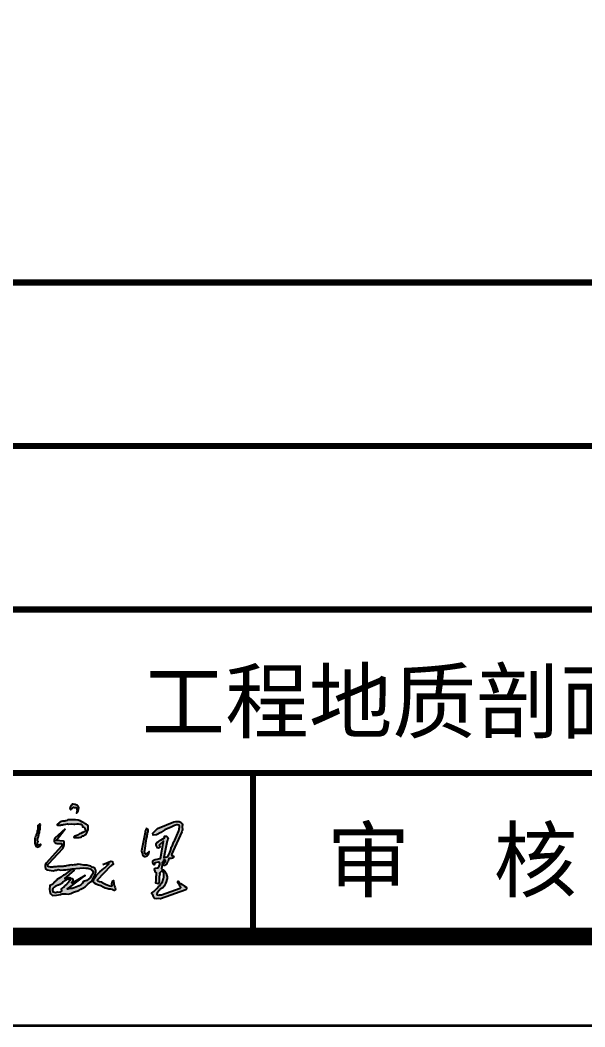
# Model space of a CAD drawing. Header units: millimetres. Extents: x -255 to 9196, y 129 to 426.
# Drawn here: x 6459.5 to 6491.3, y 129.3 to 185.9 of the extents above; entities that cross this region are included whole.
import ezdxf
from ezdxf.enums import TextEntityAlignment as Align

# ---------------------------------------------------------------- set-up
doc = ezdxf.new("R2010")
doc.units = ezdxf.units.MM
doc.layers.add('不打印', color=7, linetype='Continuous', plot=False)
doc.layers.add('地质-图框', color=7, linetype='Continuous')
doc.styles.get("Standard").update_dxf_attribs({"font": 'simfang_0.ttf', "height": 2.5})

msp = doc.modelspace()

# ---------------------------------------------------------------- hatches: boundary and pattern name
h = msp.add_hatch(color=256)
h.paths.add_polyline_path([(6462.74, 141.695), (6462.72, 141.71), (6462.682, 141.73), (6462.638, 141.751), (6462.597, 141.768), (6462.568, 141.768), (6462.489, 141.783), (6462.43, 141.78), (6462.419, 141.757), (6462.404, 141.736), (6462.375, 141.716), (6462.349, 141.687), (6462.325, 141.649), (6462.312, 141.62), (6462.316, 141.605), (6462.302, 141.535), (6462.31, 141.514), (6462.31, 141.505), (6462.319, 141.494), (6462.343, 141.464), (6462.359, 141.48), (6462.418, 141.541), (6462.428, 141.562), (6462.456, 141.59), (6462.477, 141.6), (6462.5, 141.609), (6462.557, 141.606), (6462.61, 141.606), (6462.665, 141.606), (6462.69, 141.568), (6462.69, 141.539), (6462.696, 141.503), (6462.711, 141.425), (6462.696, 141.366), (6462.686, 141.343), (6462.662, 141.278), (6462.744, 141.348), (6462.771, 141.4), (6462.808, 141.59), (6462.784, 141.643), (6462.761, 141.672)])
h.paths.add_polyline_path([(6462.969, 140.797), (6462.879, 140.848), (6462.764, 140.887), (6462.623, 140.912), (6462.551, 140.912), (6462.469, 140.91), (6462.4, 140.902), (6462.305, 140.899), (6462.184, 140.897), (6462.151, 140.871), (6462.074, 140.848), (6462.015, 140.833), (6461.879, 140.83), (6461.797, 140.812), (6461.707, 140.761), (6461.688, 140.747), (6461.67, 140.711), (6461.63, 140.675), (6461.601, 140.655), (6461.581, 140.646), (6461.589, 140.615), (6461.625, 140.602), (6461.779, 140.599), (6461.81, 140.62), (6461.884, 140.628), (6461.938, 140.635), (6461.971, 140.646), (6462.069, 140.658), (6462.158, 140.671), (6462.22, 140.666), (6462.377, 140.671), (6462.523, 140.661), (6462.569, 140.666), (6462.692, 140.677), (6462.756, 140.677), (6462.867, 140.658), (6462.938, 140.658), (6462.954, 140.646), (6462.967, 140.623), (6462.982, 140.592), (6463, 140.551), (6463.01, 140.515), (6463.078, 140.486), (6463.097, 140.474), (6463.123, 140.451), (6463.144, 140.42), (6463.167, 140.366), (6463.174, 140.33), (6463.174, 140.31), (6463.162, 140.274), (6463.12, 140.23), (6463.092, 140.23), (6463.054, 140.189), (6463.008, 140.184), (6462.915, 140.138), (6462.843, 140.115), (6462.777, 140.076), (6462.72, 140.033), (6462.628, 140.01), (6462.556, 139.983), (6462.532, 139.964), (6462.518, 139.923), (6462.566, 139.915), (6462.659, 139.905), (6462.764, 139.905), (6462.823, 139.915), (6462.908, 139.925), (6462.956, 139.948), (6463.033, 140), (6463.077, 140.007), (6463.149, 140.053), (6463.213, 140.1), (6463.251, 140.169), (6463.267, 140.225), (6463.333, 140.351), (6463.336, 140.428), (6463.328, 140.489), (6463.318, 140.548), (6463.277, 140.625), (6463.21, 140.658), (6463.174, 140.676), (6463.126, 140.699), (6463.09, 140.73), (6463.038, 140.758)])
h.paths.add_polyline_path([(6460.593, 140.22), (6460.595, 140.281), (6460.609, 140.326), (6460.62, 140.384), (6460.623, 140.433), (6460.623, 140.481), (6460.623, 140.511), (6460.634, 140.569), (6460.64, 140.597), (6460.637, 140.641), (6460.629, 140.66), (6460.617, 140.663), (6460.598, 140.669), (6460.59, 140.669), (6460.584, 140.652), (6460.558, 140.62), (6460.501, 140.591), (6460.493, 140.566), (6460.49, 140.547), (6460.49, 140.519), (6460.49, 140.494), (6460.493, 140.469), (6460.498, 140.428), (6460.493, 140.386), (6460.49, 140.367), (6460.476, 140.32), (6460.457, 140.259), (6460.451, 140.231), (6460.451, 140.196), (6460.451, 140.184), (6460.437, 140.146), (6460.421, 140.11), (6460.413, 140.096), (6460.396, 140.071), (6460.393, 140.024), (6460.371, 139.982), (6460.363, 139.96), (6460.343, 139.883), (6460.335, 139.827), (6460.332, 139.791), (6460.329, 139.733), (6460.329, 139.65), (6460.329, 139.62), (6460.332, 139.567), (6460.343, 139.529), (6460.36, 139.487), (6460.39, 139.421), (6460.44, 139.399), (6460.46, 139.387), (6460.523, 139.374), (6460.576, 139.412), (6460.601, 139.432), (6460.631, 139.465), (6460.664, 139.514), (6460.637, 139.515), (6460.601, 139.506), (6460.504, 139.473), (6460.482, 139.509), (6460.473, 139.54), (6460.471, 139.573), (6460.473, 139.606), (6460.518, 139.678), (6460.479, 139.731), (6460.479, 139.756), (6460.479, 139.816), (6460.479, 139.83), (6460.487, 139.844), (6460.49, 139.866), (6460.509, 139.919), (6460.529, 139.955), (6460.54, 139.999), (6460.545, 140.068), (6460.559, 140.112), (6460.573, 140.14), (6460.59, 140.176)])
h.paths.add_polyline_path([(6462.032, 140.392), (6461.451, 139.874), (6461.434, 139.82), (6461.419, 139.78), (6461.414, 139.734), (6461.419, 139.683), (6461.439, 139.652), (6461.448, 139.626), (6461.476, 139.603), (6461.505, 139.589), (6461.528, 139.583), (6461.585, 139.578), (6461.63, 139.569), (6461.65, 139.569), (6461.707, 139.569), (6461.773, 139.572), (6461.818, 139.572), (6461.83, 139.572), (6461.855, 139.538), (6461.861, 139.515), (6461.847, 139.467), (6461.821, 139.427), (6460.969, 138.467), (6460.911, 138.382), (6460.911, 138.288), (6460.929, 138.157), (6460.998, 138.093), (6461.369, 138.045), (6461.464, 138.075), (6461.555, 138.081), (6461.638, 138.106), (6461.784, 138.081), (6461.943, 138.087), (6462.077, 138.087), (6462.181, 138.112), (6462.42, 138.142), (6463.062, 138.2), (6463.202, 138.191), (6463.303, 138.179), (6463.493, 138.138), (6463.517, 138.071), (6463.585, 138.009), (6463.609, 137.954), (6463.566, 137.844), (6463.505, 137.74), (6463.432, 137.648), (6463.259, 137.487), (6463.06, 137.432), (6463.006, 137.336), (6462.928, 137.264), (6462.819, 137.197), (6462.723, 137.149), (6462.536, 137.083), (6462.433, 137.041), (6462.343, 137.041), (6462.24, 137.016), (6462.186, 137.004), (6462.162, 136.998), (6462.168, 137.035), (6462.24, 137.089), (6462.3, 137.113), (6462.379, 137.167), (6463.163, 137.77), (6462.427, 137.348), (6462.385, 137.372), (6462.427, 137.414), (6462.481, 137.475), (6462.481, 137.553), (6462.481, 137.577), (6462.421, 137.607), (6462.367, 137.595), (6462.331, 137.625), (6462.294, 137.649), (6462.21, 137.667), (6462.12, 137.643), (6462.083, 137.601), (6462.011, 137.601), (6462.536, 138.047), (6462.505, 138.101), (6462.499, 138.101), (6462.403, 138.125), (6461.993, 137.818), (6461.939, 137.788), (6461.884, 137.746), (6461.812, 137.685), (6461.734, 137.649), (6461.643, 137.595), (6461.595, 137.577), (6461.559, 137.517), (6461.535, 137.493), (6461.426, 137.426), (6461.408, 137.384), (6461.366, 137.312), (6461.336, 137.3), (6461.287, 137.276), (6461.263, 137.252), (6461.179, 137.209), (6461.143, 136.992), (6461.167, 136.866), (6461.191, 136.806), (6461.221, 136.745), (6461.317, 136.655), (6461.547, 136.661), (6461.776, 136.697), (6461.872, 136.739), (6462.083, 136.739), (6462.198, 136.733), (6462.343, 136.769), (6462.469, 136.812), (6462.505, 136.836), (6462.795, 136.938), (6462.922, 136.998), (6463.03, 137.065), (6463.151, 137.143), (6463.32, 137.306), (6463.482, 137.414), (6463.573, 137.529), (6463.621, 137.643), (6463.699, 137.782), (6463.724, 137.867), (6463.755, 137.946), (6463.753, 138.03), (6463.736, 138.117), (6463.728, 138.153), (6463.697, 138.192), (6463.62, 138.229), (6463.56, 138.248), (6463.477, 138.291), (6463.382, 138.324), (6463.254, 138.347), (6463.221, 138.349), (6463.092, 138.358), (6462.895, 138.384), (6462.759, 138.403), (6462.711, 138.393), (6462.632, 138.374), (6462.549, 138.372), (6462.44, 138.364), (6462.365, 138.366), (6462.288, 138.358), (6462.262, 138.345), (6462.185, 138.335), (6462.102, 138.32), (6462.044, 138.306), (6461.974, 138.297), (6461.914, 138.285), (6461.835, 138.289), (6461.754, 138.285), (6461.682, 138.279), (6461.597, 138.271), (6461.524, 138.254), (6461.404, 138.252), (6461.344, 138.25), (6461.273, 138.242), (6461.201, 138.244), (6461.108, 138.264), (6461.077, 138.285), (6461.058, 138.329), (6461.066, 138.389), (6461.124, 138.44), (6461.899, 139.291), (6461.96, 139.426), (6461.985, 139.509), (6461.977, 139.55), (6461.969, 139.65), (6461.935, 139.7), (6461.536, 139.743)])
h.paths.add_polyline_path([(6462.176, 137.567), (6462.207, 137.572), (6462.228, 137.574), (6462.318, 137.577), (6462.329, 137.569), (6462.336, 137.538), (6462.303, 137.507), (6462.272, 137.482), (6462.251, 137.456), (6462.202, 137.389), (6462.169, 137.335), (6462.158, 137.319), (6462.112, 137.271), (6462.086, 137.242), (6462.024, 137.193), (6461.991, 137.16), (6461.965, 137.144), (6461.919, 137.108), (6461.906, 137.095), (6461.867, 137.057), (6461.854, 137.044), (6461.834, 136.982), (6461.844, 136.912), (6461.813, 136.894), (6461.798, 136.879), (6461.769, 136.846), (6461.749, 136.838), (6461.594, 136.853), (6461.496, 136.825), (6461.439, 136.838), (6461.414, 136.838), (6461.347, 136.864), (6461.336, 136.879), (6461.318, 136.923), (6461.318, 136.951), (6461.323, 136.995), (6461.344, 137.049), (6461.39, 137.093), (6461.421, 137.126), (6461.465, 137.155), (6461.555, 137.188), (6461.646, 137.224), (6461.661, 137.237), (6461.705, 137.252), (6461.738, 137.26), (6461.808, 137.317), (6461.818, 137.325), (6461.875, 137.361), (6461.916, 137.41), (6461.937, 137.44), (6462.001, 137.469), (6462.058, 137.492)], flags=16)
h.paths.add_polyline_path([(6464.585, 138.293), (6464.649, 138.334), (6464.656, 138.349), (6464.726, 138.401), (6464.726, 138.425), (6464.711, 138.498), (6464.703, 138.534), (6464.692, 138.562), (6464.686, 138.57), (6464.609, 138.577), (6464.152, 138.392), (6464.378, 138.437), (6464.489, 138.442), (6464.494, 138.423), (6464.473, 138.4), (6464.412, 138.347), (6464.357, 138.297), (6464.328, 138.263), (6464.265, 138.213), (6464.202, 138.16), (6464.107, 138.089), (6463.98, 137.971), (6463.928, 137.928), (6463.859, 137.849), (6463.804, 137.794), (6463.764, 137.742), (6463.719, 137.689), (6463.706, 137.647), (6463.698, 137.62), (6463.667, 137.586), (6463.64, 137.547), (6463.622, 137.468), (6463.625, 137.42), (6463.643, 137.378), (6463.677, 137.339), (6463.769, 137.278), (6463.843, 137.244), (6464.049, 137.186), (6464.167, 137.123), (6464.204, 137.102), (6464.283, 137.068), (6464.383, 137.049), (6464.497, 137.012), (6464.547, 137.004), (6464.597, 137.01), (6464.681, 136.983), (6464.707, 136.962), (6464.734, 136.944), (6464.794, 136.933), (6464.85, 136.96), (6464.865, 137.01), (6464.855, 137.078), (6464.834, 137.115), (6464.821, 137.141), (6464.792, 137.22), (6464.773, 137.304), (6464.763, 137.349), (6464.755, 137.402), (6464.755, 137.452), (6464.747, 137.497), (6464.721, 137.465), (6464.699, 137.426), (6464.668, 137.357), (6464.665, 137.336), (6464.665, 137.307), (6464.665, 137.26), (6464.668, 137.236), (6464.665, 137.176), (6464.655, 137.174), (6464.548, 137.19), (6464.348, 137.259), (6464.118, 137.374), (6464.057, 137.412), (6463.957, 137.435), (6463.873, 137.466), (6463.827, 137.519)])
h.paths.add_polyline_path([(6466.615, 139.861), (6466.645, 139.962), (6466.645, 140.034), (6466.666, 140.094), (6466.67, 140.128), (6466.67, 140.162), (6466.683, 140.2), (6466.695, 140.238), (6466.704, 140.272), (6466.708, 140.306), (6466.695, 140.348), (6466.679, 140.382), (6466.635, 140.424), (6466.589, 140.395), (6466.526, 140.255), (6466.526, 140.191), (6466.322, 139.157), (6466.343, 139.076), (6466.377, 138.992), (6466.377, 138.945), (6466.407, 138.89), (6466.496, 138.835), (6466.534, 138.839), (6466.585, 138.864), (6466.666, 138.894), (6466.712, 138.958), (6466.751, 139.119), (6466.606, 138.996), (6466.598, 138.979), (6466.56, 138.979), (6466.522, 139.008), (6466.509, 139.025), (6466.496, 139.123), (6466.509, 139.187)])
h.paths.add_polyline_path([(6467.635, 140.339), (6467.901, 140.447), (6467.959, 140.476), (6468.175, 140.584), (6468.312, 140.613), (6468.355, 140.627), (6468.441, 140.606), (6468.456, 140.57), (6468.463, 140.483), (6468.427, 140.289), (6468.204, 139.764), (6468.168, 139.713), (6468.103, 139.57), (6468.074, 139.469), (6467.995, 139.368), (6467.995, 139.289), (6467.959, 139.159), (6467.93, 139.073), (6467.837, 138.908), (6467.779, 138.828), (6467.693, 138.8), (6467.585, 138.785), (6467.768, 139.72), (6467.815, 139.79), (6467.829, 139.879), (6467.793, 139.936), (6467.736, 139.98), (6467.628, 139.994), (6467.613, 139.98), (6467.62, 139.928), (6467.621, 139.9), (6467.527, 139.843), (6467.433, 139.785), (6467.333, 139.742), (6467.275, 139.692), (6467.217, 139.649), (6467.167, 139.598), (6467.153, 139.548), (6467.153, 139.483), (6467.167, 139.433), (6467.181, 139.397), (6467.21, 139.332), (6467.304, 139.318), (6467.347, 139.347), (6467.354, 139.39), (6467.347, 139.44), (6467.318, 139.476), (6467.57, 139.706), (6467.401, 138.735), (6467.332, 138.722), (6467.204, 138.699), (6467.099, 138.667), (6466.999, 138.63), (6466.967, 138.594), (6466.967, 138.525), (6466.967, 138.48), (6466.98, 138.416), (6467.003, 138.388), (6467.04, 138.375), (6467.081, 138.493), (6467.287, 138.521), (6467.337, 138.498), (6467.351, 138.452), (6467.351, 138.397), (6467.319, 138.306), (6467.305, 138.251), (6467.291, 138.219), (6467.273, 138.201), (6467.213, 138.196), (6467.204, 138.196), (6467.104, 138.187), (6467.072, 138.16), (6467.063, 138.114), (6467.095, 138.023), (6467.104, 137.973), (6467.168, 137.918), (6467.177, 137.868), (6467.172, 137.808), (6467.154, 137.721), (6467.154, 137.658), (6467.154, 137.543), (6467.154, 137.475), (6467.14, 137.406), (6467.14, 137.338), (6467.259, 137.31), (6467.296, 137.333), (6467.319, 137.411), (6467.319, 137.525), (6467.323, 137.69), (6467.36, 137.854), (6467.341, 137.909), (6467.405, 137.968), (6467.433, 138.005), (6467.511, 138.018), (6467.52, 138.018), (6467.561, 137.941), (6467.584, 137.872), (6467.584, 137.84), (6467.584, 137.772), (6467.588, 137.676), (6467.556, 137.607), (6467.542, 137.543), (6467.529, 137.498), (6467.524, 137.466), (6467.511, 137.443), (6467.501, 137.411), (6467.483, 137.37), (6467.424, 137.315), (6467.41, 137.306), (6467.378, 137.256), (6467.341, 137.201), (6467.291, 137.164), (6467.191, 137.05), (6467.031, 136.9), (6467.017, 136.881), (6466.958, 136.831), (6466.916, 136.804), (6466.907, 136.79), (6466.907, 136.735), (6466.98, 136.648), (6466.999, 136.557), (6467.067, 136.475), (6467.195, 136.47), (6467.296, 136.475), (6467.392, 136.47), (6468.814, 136.968), (6468.843, 137.014), (6468.857, 137.034), (6468.863, 137.054), (6468.834, 137.122), (6468.754, 137.182), (6468.623, 137.265), (6468.517, 137.331), (6468.44, 137.359), (6468.391, 137.453), (6468.374, 137.411), (6468.374, 137.371), (6468.403, 137.313), (6468.431, 137.279), (6468.463, 137.225), (6468.474, 137.191), (6468.497, 137.168), (6468.534, 137.091), (6468.503, 137.062), (6467.445, 136.696), (6467.382, 136.685), (6467.331, 136.685), (6467.311, 136.673), (6467.231, 136.679), (6467.181, 136.712), (6467.214, 136.804), (6467.339, 136.945), (6467.347, 136.97), (6467.372, 137.003), (6467.522, 137.078), (6467.597, 137.17), (6467.621, 137.219), (6467.68, 137.319), (6467.713, 137.419), (6467.754, 137.55), (6467.769, 137.608), (6467.769, 137.697), (6467.754, 137.755), (6467.738, 137.813), (6467.727, 137.861), (6467.685, 137.951), (6467.674, 137.966), (6467.632, 138.019), (6467.611, 138.051), (6467.564, 138.093), (6467.542, 138.098), (6467.463, 138.13), (6467.458, 138.156), (6467.511, 138.518), (6467.522, 138.471), (6467.531, 138.443), (6467.541, 138.41), (6467.541, 138.382), (6467.592, 138.33), (6467.635, 138.344), (6467.654, 138.358), (6467.729, 138.41), (6467.757, 138.462), (6467.786, 138.533), (6467.819, 138.58), (6467.866, 138.726), (6468.002, 138.726), (6468.064, 138.74), (6468.106, 138.768), (6468.144, 138.806), (6468.111, 138.881), (6468.097, 138.89), (6468.04, 138.886), (6468.021, 138.952), (6468.591, 140.228), (6468.615, 140.303), (6468.629, 140.359), (6468.621, 140.499), (6468.621, 140.536), (6468.641, 140.613), (6468.618, 140.673), (6468.567, 140.736), (6468.554, 140.753), (6468.524, 140.767), (6468.443, 140.803), (6468.393, 140.807), (6468.262, 140.807), (6468.141, 140.787), (6467.222, 140.411), (6466.971, 140.16), (6466.982, 140.034), (6467.167, 140.059), (6467.412, 140.188)])
h.paths.add_polyline_path([(6467.561, 138.65), (6467.606, 138.654), (6467.641, 138.65), (6467.677, 138.623), (6467.677, 138.601), (6467.646, 138.498), (6467.601, 138.463), (6467.537, 138.523)], flags=16)

# ---------------------------------------------------------------- linework, layer by layer
at = {"const_width": 0.345}
for points in [[(6426.631, 171.112), (6610.49, 171.112), (6610.49, 134.34), (6426.631, 134.34), (6426.631, 171.112)], [(6426.631, 171.112), (6610.49, 171.112), (6610.49, 134.34), (6426.631, 134.34), (6426.631, 171.112)], [(6426.631, 161.919), (6610.49, 161.919)], [(6426.631, 152.726), (6610.49, 152.726)], [(6426.631, 143.533), (6610.49, 143.533)], [(6449.613, 143.533), (6610.49, 143.533)], [(6472.601, 143.533), (6472.601, 134.34)]]:
    msp.add_lwpolyline(points, dxfattribs=at)
for points in [[(6462.359, 141.48), (6462.418, 141.541), (6462.428, 141.562), (6462.456, 141.59), (6462.477, 141.6), (6462.5, 141.609), (6462.557, 141.606), (6462.61, 141.606), (6462.665, 141.606), (6462.69, 141.568), (6462.69, 141.539), (6462.696, 141.503), (6462.711, 141.425), (6462.696, 141.366), (6462.686, 141.343), (6462.662, 141.278), (6462.744, 141.348), (6462.771, 141.4), (6462.808, 141.59), (6462.784, 141.643), (6462.761, 141.672), (6462.74, 141.695), (6462.72, 141.71), (6462.682, 141.73), (6462.638, 141.751), (6462.597, 141.768), (6462.568, 141.768), (6462.489, 141.783), (6462.43, 141.78), (6462.419, 141.757), (6462.404, 141.736), (6462.375, 141.716), (6462.349, 141.687), (6462.325, 141.649), (6462.312, 141.62), (6462.316, 141.605), (6462.302, 141.535), (6462.31, 141.514), (6462.31, 141.505), (6462.319, 141.494), (6462.343, 141.464), (6462.359, 141.48)], [(6460.552, 140.617), (6460.501, 140.591), (6460.493, 140.566), (6460.49, 140.547), (6460.49, 140.519), (6460.49, 140.494), (6460.493, 140.469), (6460.498, 140.428), (6460.493, 140.386), (6460.49, 140.367), (6460.476, 140.32), (6460.457, 140.259), (6460.451, 140.231), (6460.451, 140.196), (6460.451, 140.184), (6460.437, 140.146), (6460.421, 140.11), (6460.413, 140.096), (6460.396, 140.071), (6460.393, 140.024), (6460.371, 139.982), (6460.363, 139.96), (6460.343, 139.883), (6460.335, 139.827), (6460.332, 139.791), (6460.329, 139.733), (6460.329, 139.65), (6460.329, 139.62), (6460.332, 139.567), (6460.343, 139.529), (6460.36, 139.487), (6460.39, 139.421), (6460.44, 139.399), (6460.46, 139.387), (6460.523, 139.374), (6460.576, 139.412), (6460.601, 139.432), (6460.631, 139.465), (6460.664, 139.514), (6460.637, 139.515), (6460.601, 139.506), (6460.504, 139.473), (6460.482, 139.509), (6460.473, 139.54), (6460.471, 139.573), (6460.473, 139.606), (6460.518, 139.678), (6460.479, 139.731), (6460.479, 139.756), (6460.479, 139.816), (6460.479, 139.83), (6460.487, 139.844), (6460.49, 139.866), (6460.509, 139.919), (6460.529, 139.955), (6460.54, 139.999), (6460.545, 140.068), (6460.559, 140.112), (6460.573, 140.14), (6460.59, 140.176), (6460.593, 140.22), (6460.595, 140.281), (6460.609, 140.326), (6460.62, 140.384), (6460.623, 140.433), (6460.623, 140.481), (6460.623, 140.511), (6460.634, 140.569), (6460.64, 140.597), (6460.637, 140.641), (6460.629, 140.66), (6460.617, 140.663), (6460.598, 140.669), (6460.59, 140.669), (6460.584, 140.652), (6460.559, 140.622), (6460.552, 140.617)], [(6462.032, 140.392), (6461.451, 139.874), (6461.434, 139.82), (6461.419, 139.78), (6461.414, 139.734), (6461.419, 139.683), (6461.439, 139.652), (6461.448, 139.626), (6461.476, 139.603), (6461.505, 139.589), (6461.528, 139.583), (6461.585, 139.578), (6461.63, 139.569), (6461.65, 139.569), (6461.707, 139.569), (6461.773, 139.572), (6461.818, 139.572), (6461.83, 139.572), (6461.855, 139.538), (6461.861, 139.515), (6461.847, 139.467), (6461.821, 139.427), (6460.969, 138.467), (6460.911, 138.382), (6460.911, 138.288), (6460.929, 138.157), (6460.998, 138.093), (6461.369, 138.045), (6461.464, 138.075), (6461.555, 138.081), (6461.638, 138.106), (6461.784, 138.081), (6461.943, 138.087), (6462.077, 138.087), (6462.181, 138.112), (6462.42, 138.142), (6463.062, 138.2), (6463.202, 138.191), (6463.303, 138.179), (6463.493, 138.138), (6463.517, 138.071), (6463.585, 138.009), (6463.609, 137.954), (6463.566, 137.844), (6463.505, 137.74), (6463.432, 137.648), (6463.259, 137.487), (6463.06, 137.432), (6463.006, 137.336), (6462.928, 137.264), (6462.819, 137.197), (6462.723, 137.149), (6462.536, 137.083), (6462.433, 137.041), (6462.343, 137.041), (6462.24, 137.016), (6462.186, 137.004), (6462.162, 136.998), (6462.168, 137.035), (6462.24, 137.089), (6462.3, 137.113), (6462.379, 137.167), (6463.163, 137.77), (6462.427, 137.348), (6462.385, 137.372), (6462.427, 137.414), (6462.481, 137.475), (6462.481, 137.553), (6462.481, 137.577), (6462.421, 137.607), (6462.367, 137.595), (6462.331, 137.625), (6462.294, 137.649), (6462.21, 137.667), (6462.12, 137.643), (6462.083, 137.601), (6462.011, 137.601), (6462.536, 138.047), (6462.505, 138.101), (6462.499, 138.101), (6462.403, 138.125), (6461.993, 137.818), (6461.939, 137.788), (6461.884, 137.746), (6461.812, 137.685), (6461.734, 137.649), (6461.643, 137.595), (6461.595, 137.577), (6461.559, 137.517), (6461.535, 137.493), (6461.426, 137.426), (6461.408, 137.384), (6461.366, 137.312), (6461.336, 137.3), (6461.287, 137.276), (6461.263, 137.252), (6461.179, 137.209), (6461.143, 136.992), (6461.167, 136.866), (6461.191, 136.806), (6461.221, 136.745), (6461.317, 136.655), (6461.547, 136.661), (6461.776, 136.697), (6461.872, 136.739), (6462.083, 136.739), (6462.198, 136.733), (6462.343, 136.769), (6462.469, 136.812), (6462.505, 136.836), (6462.795, 136.938), (6462.922, 136.998), (6463.03, 137.065), (6463.151, 137.143), (6463.32, 137.306), (6463.482, 137.414), (6463.573, 137.529), (6463.621, 137.643), (6463.699, 137.782), (6463.724, 137.867), (6463.755, 137.946), (6463.753, 138.03), (6463.736, 138.117), (6463.728, 138.153), (6463.697, 138.192), (6463.62, 138.229), (6463.56, 138.248), (6463.477, 138.291), (6463.382, 138.324), (6463.254, 138.347), (6463.221, 138.349), (6463.092, 138.358), (6462.895, 138.384), (6462.759, 138.403), (6462.711, 138.393), (6462.632, 138.374), (6462.549, 138.372), (6462.44, 138.364), (6462.365, 138.366), (6462.288, 138.358), (6462.262, 138.345), (6462.185, 138.335), (6462.102, 138.32), (6462.044, 138.306), (6461.974, 138.297), (6461.914, 138.285), (6461.835, 138.289), (6461.754, 138.285), (6461.682, 138.279), (6461.597, 138.271), (6461.524, 138.254), (6461.404, 138.252), (6461.344, 138.25), (6461.273, 138.242), (6461.201, 138.244), (6461.108, 138.264), (6461.077, 138.285), (6461.058, 138.329), (6461.066, 138.389), (6461.124, 138.44), (6461.899, 139.291), (6461.96, 139.426), (6461.985, 139.509), (6461.977, 139.55), (6461.969, 139.65), (6461.935, 139.7), (6461.536, 139.743), (6462.032, 140.392)], [(6461.625, 140.602), (6461.779, 140.599), (6461.81, 140.62), (6461.884, 140.628), (6461.938, 140.635), (6461.971, 140.646), (6462.069, 140.658), (6462.158, 140.671), (6462.22, 140.666), (6462.377, 140.671), (6462.523, 140.661), (6462.569, 140.666), (6462.692, 140.677), (6462.756, 140.677), (6462.867, 140.658), (6462.938, 140.658), (6462.954, 140.646), (6462.967, 140.623), (6462.982, 140.592), (6463, 140.551), (6463.01, 140.515), (6463.078, 140.486), (6463.097, 140.474), (6463.123, 140.451), (6463.144, 140.42), (6463.167, 140.366), (6463.174, 140.33), (6463.174, 140.31), (6463.162, 140.274), (6463.12, 140.23), (6463.092, 140.23), (6463.054, 140.189), (6463.008, 140.184), (6462.915, 140.138), (6462.843, 140.115), (6462.777, 140.076), (6462.72, 140.033), (6462.628, 140.01), (6462.556, 139.983), (6462.532, 139.964), (6462.518, 139.923), (6462.566, 139.915), (6462.659, 139.905), (6462.764, 139.905), (6462.823, 139.915), (6462.908, 139.925), (6462.956, 139.948), (6463.033, 140), (6463.077, 140.007), (6463.149, 140.053), (6463.213, 140.1), (6463.251, 140.169), (6463.267, 140.225), (6463.333, 140.351), (6463.336, 140.428), (6463.328, 140.489), (6463.318, 140.548), (6463.277, 140.625), (6463.21, 140.658), (6463.174, 140.676), (6463.126, 140.699), (6463.09, 140.73), (6463.038, 140.758), (6462.969, 140.797), (6462.879, 140.848), (6462.764, 140.887), (6462.623, 140.912), (6462.551, 140.912), (6462.469, 140.91), (6462.4, 140.902), (6462.305, 140.899), (6462.184, 140.897), (6462.151, 140.871), (6462.074, 140.848), (6462.015, 140.833), (6461.879, 140.83), (6461.797, 140.812), (6461.707, 140.761), (6461.688, 140.747), (6461.67, 140.711), (6461.63, 140.675), (6461.601, 140.655), (6461.581, 140.646), (6461.589, 140.615), (6461.625, 140.602)], [(6466.589, 140.395), (6466.526, 140.255), (6466.526, 140.191), (6466.322, 139.157), (6466.343, 139.076), (6466.377, 138.992), (6466.377, 138.945), (6466.407, 138.89), (6466.496, 138.835), (6466.534, 138.839), (6466.585, 138.864), (6466.585, 138.864), (6466.666, 138.894), (6466.712, 138.958), (6466.751, 139.119), (6466.606, 138.996), (6466.598, 138.979), (6466.56, 138.979), (6466.522, 139.008), (6466.509, 139.025), (6466.496, 139.123), (6466.509, 139.187), (6466.615, 139.861), (6466.645, 139.962), (6466.645, 140.034), (6466.666, 140.094), (6466.67, 140.128), (6466.67, 140.162), (6466.683, 140.2), (6466.695, 140.238), (6466.704, 140.272), (6466.708, 140.306), (6466.695, 140.348), (6466.679, 140.382), (6466.635, 140.424), (6466.635, 140.424), (6466.589, 140.395)], [(6466.971, 140.16), (6467.222, 140.411), (6468.141, 140.787), (6468.262, 140.807), (6468.393, 140.807), (6468.443, 140.803), (6468.524, 140.767), (6468.554, 140.753), (6468.567, 140.736), (6468.618, 140.673), (6468.641, 140.613), (6468.621, 140.536), (6468.621, 140.499), (6468.629, 140.359), (6468.615, 140.303), (6468.591, 140.228), (6468.021, 138.952), (6468.04, 138.886), (6468.097, 138.89), (6468.111, 138.881), (6468.144, 138.806), (6468.106, 138.768), (6468.064, 138.74), (6468.002, 138.726), (6467.866, 138.726), (6467.819, 138.58), (6467.786, 138.533), (6467.757, 138.462), (6467.729, 138.41), (6467.654, 138.358), (6467.635, 138.344), (6467.592, 138.33), (6467.541, 138.382), (6467.541, 138.41), (6467.531, 138.443), (6467.522, 138.471), (6467.512, 138.514), (6467.511, 138.515), (6467.458, 138.156), (6467.463, 138.13), (6467.542, 138.098), (6467.564, 138.093), (6467.611, 138.051), (6467.632, 138.019), (6467.674, 137.966), (6467.685, 137.951), (6467.727, 137.861), (6467.738, 137.813), (6467.754, 137.755), (6467.769, 137.697), (6467.769, 137.608), (6467.754, 137.55), (6467.713, 137.419), (6467.68, 137.319), (6467.621, 137.219), (6467.597, 137.17), (6467.522, 137.078), (6467.372, 137.003), (6467.347, 136.97), (6467.339, 136.945), (6467.214, 136.804), (6467.181, 136.712), (6467.231, 136.679), (6467.311, 136.673), (6467.331, 136.685), (6467.382, 136.685), (6467.445, 136.696), (6468.503, 137.062), (6468.534, 137.091), (6468.497, 137.168), (6468.474, 137.191), (6468.463, 137.225), (6468.431, 137.279), (6468.403, 137.313), (6468.374, 137.371), (6468.374, 137.411), (6468.391, 137.453), (6468.44, 137.359), (6468.517, 137.331), (6468.623, 137.265), (6468.754, 137.182), (6468.834, 137.122), (6468.863, 137.054), (6468.857, 137.034), (6468.843, 137.014), (6468.814, 136.968), (6467.392, 136.47), (6467.296, 136.475), (6467.195, 136.47), (6467.067, 136.475), (6466.999, 136.557), (6466.98, 136.648), (6466.907, 136.735), (6466.907, 136.79), (6466.916, 136.804), (6466.958, 136.831), (6467.017, 136.881), (6467.031, 136.9), (6467.191, 137.05), (6467.291, 137.164), (6467.341, 137.201), (6467.378, 137.256), (6467.41, 137.306), (6467.424, 137.315), (6467.483, 137.37), (6467.501, 137.411), (6467.511, 137.443), (6467.524, 137.466), (6467.529, 137.498), (6467.542, 137.543), (6467.556, 137.607), (6467.588, 137.676), (6467.584, 137.772), (6467.584, 137.84), (6467.584, 137.872), (6467.561, 137.941), (6467.52, 138.018), (6467.511, 138.018), (6467.433, 138.005), (6467.405, 137.968), (6467.341, 137.909), (6467.36, 137.854), (6467.323, 137.69), (6467.319, 137.525), (6467.319, 137.411), (6467.296, 137.333), (6467.259, 137.31), (6467.14, 137.338), (6467.14, 137.406), (6467.154, 137.475), (6467.154, 137.543), (6467.154, 137.658), (6467.154, 137.721), (6467.172, 137.808), (6467.177, 137.868), (6467.168, 137.918), (6467.104, 137.973), (6467.095, 138.023), (6467.063, 138.114), (6467.072, 138.16), (6467.104, 138.187), (6467.204, 138.196), (6467.213, 138.196), (6467.273, 138.201), (6467.291, 138.219), (6467.305, 138.251), (6467.319, 138.306), (6467.351, 138.397), (6467.351, 138.452), (6467.337, 138.498), (6467.287, 138.521), (6467.081, 138.493), (6467.04, 138.375), (6467.003, 138.388), (6466.98, 138.416), (6466.967, 138.48), (6466.967, 138.525), (6466.967, 138.594), (6466.999, 138.63), (6467.099, 138.667), (6467.204, 138.699), (6467.332, 138.722), (6467.401, 138.735), (6467.57, 139.706), (6467.318, 139.476), (6467.347, 139.44), (6467.354, 139.39), (6467.347, 139.347), (6467.304, 139.318), (6467.21, 139.332), (6467.181, 139.397), (6467.167, 139.433), (6467.153, 139.483), (6467.153, 139.548), (6467.167, 139.598), (6467.217, 139.649), (6467.275, 139.692), (6467.333, 139.742), (6467.433, 139.785), (6467.527, 139.843), (6467.621, 139.9), (6467.62, 139.928), (6467.613, 139.98), (6467.628, 139.994), (6467.736, 139.98), (6467.793, 139.936), (6467.829, 139.879), (6467.815, 139.79), (6467.768, 139.72), (6467.585, 138.785), (6467.693, 138.8), (6467.779, 138.828), (6467.837, 138.908), (6467.93, 139.073), (6467.959, 139.159), (6467.995, 139.289), (6467.995, 139.368), (6468.074, 139.469), (6468.103, 139.57), (6468.168, 139.713), (6468.204, 139.764), (6468.427, 140.289), (6468.463, 140.483), (6468.456, 140.57), (6468.441, 140.606), (6468.355, 140.627), (6468.312, 140.613), (6468.175, 140.584), (6467.959, 140.476), (6467.901, 140.447), (6467.635, 140.339), (6467.412, 140.188), (6467.167, 140.059), (6466.982, 140.034), (6466.971, 140.16)], [(6467.561, 138.65), (6467.537, 138.523), (6467.601, 138.463), (6467.646, 138.498), (6467.677, 138.601), (6467.677, 138.623), (6467.641, 138.65), (6467.606, 138.654), (6467.561, 138.65)], [(6464.152, 138.392), (6464.609, 138.577), (6464.686, 138.57), (6464.692, 138.562), (6464.703, 138.534), (6464.711, 138.498), (6464.726, 138.425), (6464.726, 138.401), (6464.656, 138.349), (6464.649, 138.334), (6464.585, 138.293), (6463.827, 137.519), (6463.873, 137.466), (6463.957, 137.435), (6464.057, 137.412), (6464.118, 137.374), (6464.348, 137.259), (6464.548, 137.19), (6464.655, 137.174), (6464.665, 137.176), (6464.668, 137.236), (6464.665, 137.26), (6464.665, 137.307), (6464.665, 137.336), (6464.668, 137.357), (6464.699, 137.426), (6464.721, 137.465), (6464.747, 137.497), (6464.755, 137.452), (6464.755, 137.402), (6464.763, 137.349), (6464.773, 137.304), (6464.792, 137.22), (6464.821, 137.141), (6464.834, 137.115), (6464.855, 137.078), (6464.865, 137.01), (6464.85, 136.96), (6464.794, 136.933), (6464.734, 136.944), (6464.707, 136.962), (6464.681, 136.983), (6464.597, 137.01), (6464.547, 137.004), (6464.497, 137.012), (6464.383, 137.049), (6464.283, 137.068), (6464.204, 137.102), (6464.167, 137.123), (6464.049, 137.186), (6463.843, 137.244), (6463.769, 137.278), (6463.677, 137.339), (6463.643, 137.378), (6463.625, 137.42), (6463.622, 137.468), (6463.64, 137.547), (6463.667, 137.586), (6463.698, 137.62), (6463.706, 137.647), (6463.719, 137.689), (6463.764, 137.742), (6463.804, 137.794), (6463.859, 137.849), (6463.928, 137.928), (6463.98, 137.971), (6464.107, 138.089), (6464.202, 138.16), (6464.265, 138.213), (6464.328, 138.263), (6464.357, 138.297), (6464.412, 138.347), (6464.473, 138.4), (6464.494, 138.423), (6464.489, 138.442), (6464.378, 138.437), (6464.152, 138.392)], [(6462.176, 137.567), (6462.058, 137.492), (6462.001, 137.469), (6461.937, 137.44), (6461.916, 137.41), (6461.875, 137.361), (6461.818, 137.325), (6461.808, 137.317), (6461.738, 137.26), (6461.705, 137.252), (6461.661, 137.237), (6461.646, 137.224), (6461.555, 137.188), (6461.465, 137.155), (6461.421, 137.126), (6461.39, 137.093), (6461.344, 137.049), (6461.323, 136.995), (6461.318, 136.951), (6461.318, 136.923), (6461.336, 136.879), (6461.347, 136.864), (6461.414, 136.838), (6461.439, 136.838), (6461.496, 136.825), (6461.594, 136.853), (6461.749, 136.838), (6461.769, 136.846), (6461.798, 136.879), (6461.813, 136.894), (6461.844, 136.912), (6461.834, 136.982), (6461.854, 137.044), (6461.867, 137.057), (6461.906, 137.095), (6461.919, 137.108), (6461.965, 137.144), (6461.991, 137.16), (6462.024, 137.193), (6462.086, 137.242), (6462.112, 137.271), (6462.158, 137.319), (6462.169, 137.335), (6462.202, 137.389), (6462.251, 137.456), (6462.272, 137.482), (6462.303, 137.507), (6462.336, 137.538), (6462.329, 137.569), (6462.318, 137.577), (6462.228, 137.574), (6462.207, 137.572), (6462.176, 137.567)]]:
    msp.add_lwpolyline(points)
at = {"layer": '不打印', "linetype": 'Continuous', "const_width": 0.15}
msp.add_lwpolyline([(6195.49, 129.34), (6615.49, 129.34), (6615.49, 426.34), (6195.49, 426.34), (6195.49, 129.34)], dxfattribs=at)
at = {"layer": '地质-图框', "linetype": 'Continuous', "const_width": 1}
msp.add_lwpolyline([(6200.49, 134.34), (6610.49, 134.34), (6610.49, 421.34), (6200.49, 421.34), (6200.49, 134.34), (6610.49, 134.34)], dxfattribs=at)

# ---------------------------------------------------------------- texts
msp.add_text('工程地质剖面图', height=3.4474).set_placement((6482.794, 145.845), align=Align.CENTER)
msp.add_text('审  核', height=3.4474).set_placement((6476.737, 136.919))

doc.saveas('drawing.dxf')
